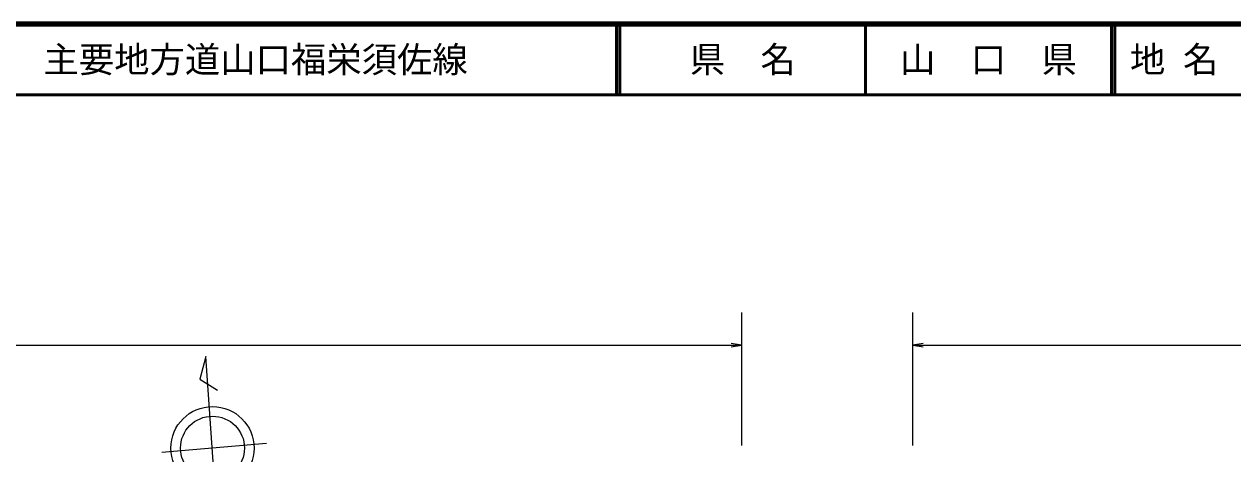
# Model space of a CAD drawing. Units: millimetres, scale not verified. Extents: x 40000 to 680000, y 20000 to 380000.
# Drawn here: x 214011 to 384928, y 319228 to 380000 of the extents above; entities that cross this region are included whole.
import ezdxf
from ezdxf.enums import TextEntityAlignment as Align

# ---------------------------------------------------------------- set-up
doc = ezdxf.new("R2010")
doc.units = ezdxf.units.MM
doc.header["$LTSCALE"] = 1000
for name, color, linetype, lineweight in [('M-BMK-SRVR', 3, 'Continuous', 25), ('M-STR-STR3', 7, 'Continuous', 25), ('M-TTL', 2, 'Continuous', 140), ('M-TTL-LINE', 7, 'Continuous', 50)]:
    doc.layers.add(name, color=color, linetype=linetype, lineweight=lineweight)
doc.layers.add('M-TTL-TXT', color=7, linetype='Continuous')
doc.styles.add('ＭＳ ゴシック', font='')
doc.styles.get('ＭＳ ゴシック').set_extended_font_data('MS Gothic')

# ---------------------------------------------------------------- blocks, each defined once
blk = doc.blocks.new('open_arrow')
at = {"color": 0, "linetype": 'Continuous', "lineweight": -2}
blk.add_lwpolyline([(7.5, 1.25), (0, 0), (7.5, -1.25)], dxfattribs=at)

msp = doc.modelspace()

# ---------------------------------------------------------------- linework, layer by layer
at = {"layer": 'M-BMK-SRVR'}
for p, q in [((239691, 332983), (238856, 329798)), ((241139, 312632), (239691, 332983)), ((238856, 329798), (241356, 328213)), ((233484, 319441), (248270, 320742))]:
    msp.add_line(p, q, dxfattribs=at)
for radius in [5885, 4520]:
    msp.add_circle((240639, 320030), radius, dxfattribs=at)
at = {"layer": 'M-STR-STR3'}
for p, q in [((315436, 339209), (315436, 320414)), ((339700, 320414), (339700, 339209)), ((68368, 334615), (315436, 334615)), ((339700, 334615), (469427, 334615))]:
    msp.add_line(p, q, dxfattribs=at)
at = {"layer": 'M-TTL'}
msp.add_line((680000, 380000), (40000, 380000), dxfattribs=at)
at = {"layer": 'M-TTL-LINE'}
for p, q in [((297750, 380000), (297750, 370000)), ((298250, 380000), (298250, 370000)), ((333000, 380000), (333000, 370000)), ((367750, 380000), (367750, 370000)), ((368250, 380000), (368250, 370000)), ((40000, 370000), (680000, 370000))]:
    msp.add_line(p, q, dxfattribs=at)

# ---------------------------------------------------------------- block references
at = {"layer": 'M-STR-STR3', "xscale": 193, "yscale": 193, "rotation": 180}
msp.add_blockref('open_arrow', (315436, 334615), dxfattribs=at)
at = {"layer": 'M-STR-STR3', "xscale": 193, "yscale": 193}
msp.add_blockref('open_arrow', (339700, 334615), dxfattribs=at)

# ---------------------------------------------------------------- texts
at = {"layer": 'M-TTL-TXT', "style": 'ＭＳ ゴシック'}
for s, p in [('主要地方道山口福栄須佐線', (216734, 375000)), ('地 名', (370380, 375000))]:
    msp.add_text(s, height=3666, dxfattribs=at).set_placement(p, align=Align.MIDDLE_LEFT)
for s, p in [('県\u3000名', (315625, 375000)), ('山\u3000口\u3000県', (350375, 375000))]:
    msp.add_text(s, height=3666, dxfattribs=at).set_placement(p, align=Align.MIDDLE_CENTER)

doc.saveas('drawing.dxf')
